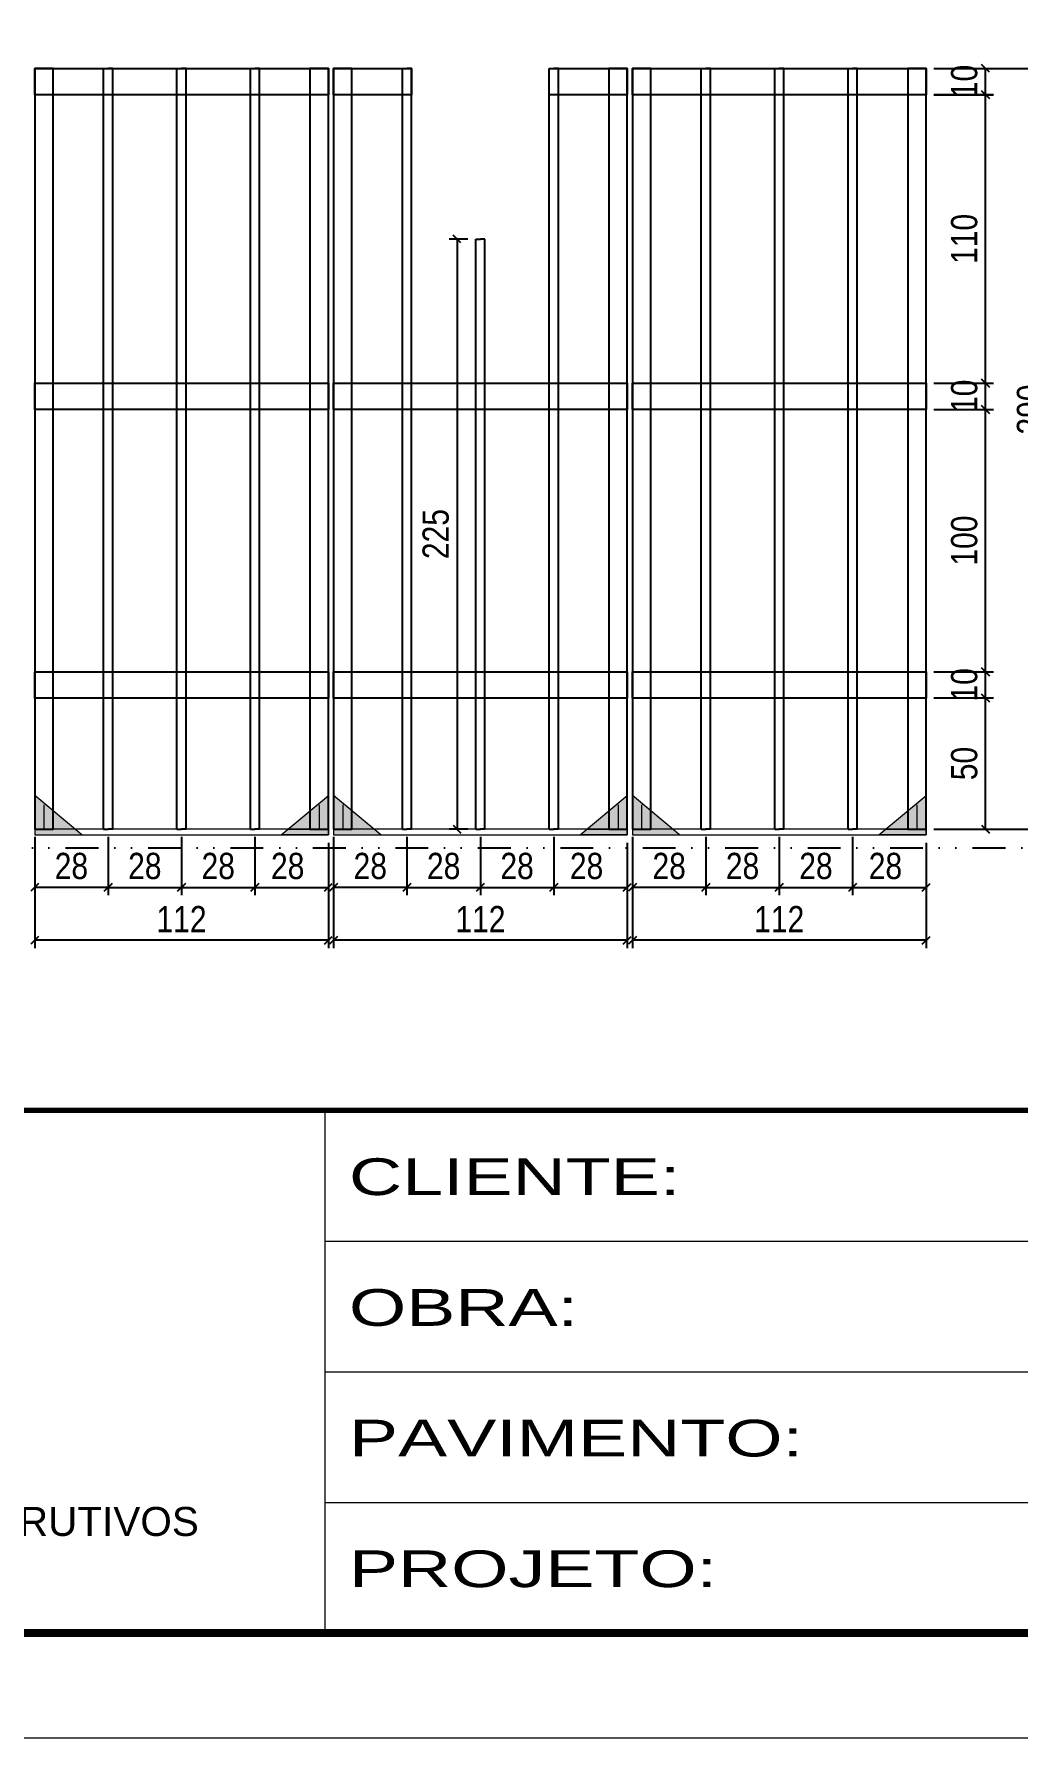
# Model space of a CAD drawing. Extents: x 14400 to 27878, y -21631 to 6985.
# Drawn here: x 17912 to 18287, y 1340 to 1990 of the extents above; entities that cross this region are included whole.
import ezdxf

# ---------------------------------------------------------------- set-up
doc = ezdxf.new("R2010")
doc.units = 0
for name, pattern in [('CONTINUO', [0]), ('DASHED', [0.75, 0.5, -0.25]), ('DIVIDE2', [0.625, 0.25, -0.125, 0, -0.125, 0, -0.125]), ('HIDDEN', [0.375, 0.25, -0.125])]:
    doc.linetypes.add(name, pattern=pattern)
for name, color, linetype in [('COTA', 241, 'Continuous'), ('Nível', 160, 'Continuous'), ('SARR_2.2x10', 60, 'Continuous'), ('SARR_3.5x7', 81, 'Continuous'), ('SARR_7x7', 40, 'Continuous')]:
    doc.layers.add(name, color=color, linetype=linetype)
for name, color, linetype, lineweight in [('Folhas', 255, 'Continuous', 9), ('Madeira', 126, 'Continuous', 18), ('Sarr 2.2x7', 40, 'Continuous', 9), ('SARRAFO DE PRESSAO', 251, 'DASHED', 9)]:
    doc.layers.add(name, color=color, linetype=linetype, lineweight=lineweight)
doc.styles.add('ARIAL', font='arial.ttf')
doc.styles.add('COTA TECNICA', font='techl___.ttf', dxfattribs={"height": 10})
doc.styles.add('Tecnologia', font='')
doc.styles.get('Tecnologia').set_extended_font_data('Forgotten Futurist')
doc.dimstyles.new('PAINEL', dxfattribs={"dimtxt": 10, "dimasz": 3, "dimexe": 3, "dimexo": 3, "dimgap": 3, "dimtad": 1, "dimdec": 1, "dimzin": 12, "dimdsep": 46, "dimtxsty": 'COTA TECNICA', "dimblk1": 'OBLIQUE', "dimblk2": 'OBLIQUE', "dimsah": 1, "dimcen": 0.9, "dimclrd": 4, "dimclre": 4, "dimclrt": 240, "dimadec": 1, "dimazin": 3, "dimtfac": 1, "dimtdec": 1, "dimtmove": 0, "dimatfit": 3, "dimfxl": 1, "dimtolj": 1, "dimtzin": 12, "dimarcsym": 0})

# ---------------------------------------------------------------- blocks, each defined once
blk = doc.blocks.new('9999999999')
at = {"color": 30, "linetype": 'CONTINUO'}
for p, q in [((98564.56, 34230.21), (98564.56, 34429.45)), ((98564.56, 34379.64), (99583.98, 34379.64)), ((98564.56, 34329.83), (99487.98, 34329.83)), ((98564.56, 34280.02), (99487.98, 34280.02))]:
    blk.add_line(p, q, dxfattribs=at)
at = {"color": 30, "linetype": 'CONTINUO', "const_width": 2}
blk.add_lwpolyline([(99583.98, 34230.21), (99583.98, 34414.45, 0.414214), (99568.98, 34429.45), (98228.98, 34429.45, 0.414214), (98213.98, 34414.45), (98213.98, 34245.21, 0.414214), (98228.98, 34230.21), (99583.98, 34230.21)], format="xyb", dxfattribs=at)
at = {"layer": 'Folhas'}
blk.add_lwpolyline([(98138.98, 34190.21), (99623.98, 34190.21), (99623.98, 35240.21), (98138.98, 35240.21)], close=True, dxfattribs=at)
at = {"layer": 'Folhas', "color": 30, "const_width": 3}
blk.add_lwpolyline([(98213.98, 34230.21), (99583.98, 34230.21), (99583.98, 35200.21), (98213.98, 35200.21)], close=True, dxfattribs=at)
at = {"color": 7, "linetype": 'Continuous', "ltscale": 5, "style": 'ARIAL'}
blk.add_text('NOVA SISTEMAS CONSTRUTIVOS', height=11.0592, dxfattribs=at).set_placement((98263.19, 34267.21))
at = {"layer": 'Folhas', "color": 7, "style": 'Tecnologia', "width": 1.5}
for s, p in [('CLIENTE:', (98573.65, 34397.17)), ('OBRA:', (98573.65, 34347.31)), ('PAVIMENTO:', (98573.65, 34297.5)), ('PROJETO:', (98573.65, 34247.69))]:
    blk.add_text(s, height=14, dxfattribs=at).set_placement(p)
blk = doc.blocks.new('_Oblique')
at = {"color": 0, "linetype": 'ByBlock', "lineweight": -2}
blk.add_line((-0.5, -0.5), (0.5, 0.5), dxfattribs=at)
blk = doc.blocks.new('*D6552')
at = {"layer": 'COTA', "color": 4, "lineweight": -2, "transparency": 16777216}
for p, q in [((17911.77, 1668.71), (17911.77, 1641.53)), ((18023.77, 1668.71), (18023.77, 1641.53)), ((18023.77, 1644.53), (17911.77, 1644.53))]:
    blk.add_line(p, q, dxfattribs=at)
at = {"layer": 'Defpoints', "color": 0, "transparency": 16777216}
for p in [(17911.77, 1671.71), (18023.77, 1671.71), (17911.77, 1644.53)]:
    blk.add_point(p, dxfattribs=at)
at = {"layer": 'COTA', "color": 4, "lineweight": -2, "transparency": 16777216, "xscale": 3, "yscale": 3, "zscale": 3, "rotation": 180}
blk.add_blockref('_Oblique', (17911.77, 1644.53), dxfattribs=at)
at = {"layer": 'COTA', "color": 4, "lineweight": -2, "transparency": 16777216, "xscale": 3, "yscale": 3, "zscale": 3}
blk.add_blockref('_Oblique', (18023.77, 1644.53), dxfattribs=at)
at = {"layer": 'COTA', "color": 240, "transparency": 16777216, "insert": (17967.77, 1652.59), "char_height": 10, "attachment_point": 5, "style": 'COTA TECNICA'}
blk.add_mtext('\\A1;112', dxfattribs=at)
blk = doc.blocks.new('*D6553')
at = {"layer": 'COTA', "color": 4, "lineweight": -2, "transparency": 16777216}
for p, q in [((17911.77, 1683.91), (17911.77, 1661.71)), ((17939.77, 1683.91), (17939.77, 1661.71)), ((17939.77, 1664.71), (17911.77, 1664.71))]:
    blk.add_line(p, q, dxfattribs=at)
at = {"layer": 'Defpoints', "color": 0, "transparency": 16777216}
for p in [(17911.77, 1686.91), (17939.77, 1686.91), (17911.77, 1664.71)]:
    blk.add_point(p, dxfattribs=at)
at = {"layer": 'COTA', "color": 4, "lineweight": -2, "transparency": 16777216, "xscale": 3, "yscale": 3, "zscale": 3, "rotation": 180}
blk.add_blockref('_Oblique', (17911.77, 1664.71), dxfattribs=at)
at = {"layer": 'COTA', "color": 4, "lineweight": -2, "transparency": 16777216, "xscale": 3, "yscale": 3, "zscale": 3}
blk.add_blockref('_Oblique', (17939.77, 1664.71), dxfattribs=at)
at = {"layer": 'COTA', "color": 240, "transparency": 16777216, "insert": (17925.77, 1672.8), "char_height": 10, "attachment_point": 5, "style": 'COTA TECNICA'}
blk.add_mtext('\\A1;28', dxfattribs=at)
blk = doc.blocks.new('*D6554')
at = {"layer": 'COTA', "color": 4, "lineweight": -2, "transparency": 16777216}
for p, q in [((17995.77, 1683.91), (17995.77, 1661.71)), ((18023.77, 1681.71), (18023.77, 1661.71)), ((17995.77, 1664.71), (18023.77, 1664.71))]:
    blk.add_line(p, q, dxfattribs=at)
at = {"layer": 'Defpoints', "color": 0, "transparency": 16777216}
for p in [(17995.77, 1686.91), (18023.77, 1684.71), (18023.77, 1664.71)]:
    blk.add_point(p, dxfattribs=at)
at = {"layer": 'COTA', "color": 4, "lineweight": -2, "transparency": 16777216, "xscale": 3, "yscale": 3, "zscale": 3, "rotation": 180}
blk.add_blockref('_Oblique', (17995.77, 1664.71), dxfattribs=at)
at = {"layer": 'COTA', "color": 4, "lineweight": -2, "transparency": 16777216, "xscale": 3, "yscale": 3, "zscale": 3}
blk.add_blockref('_Oblique', (18023.77, 1664.71), dxfattribs=at)
at = {"layer": 'COTA', "color": 240, "transparency": 16777216, "insert": (18008.27, 1672.8), "char_height": 10, "attachment_point": 5, "style": 'COTA TECNICA'}
blk.add_mtext('\\A1;28', dxfattribs=at)
blk = doc.blocks.new('*D6555')
at = {"layer": 'COTA', "color": 4, "lineweight": -2, "transparency": 16777216}
for p, q in [((17939.77, 1683.91), (17939.77, 1661.71)), ((17967.77, 1683.91), (17967.77, 1661.71)), ((17939.77, 1664.71), (17967.77, 1664.71))]:
    blk.add_line(p, q, dxfattribs=at)
at = {"layer": 'Defpoints', "color": 0, "transparency": 16777216}
for p in [(17939.77, 1686.91), (17967.77, 1686.91), (17967.77, 1664.71)]:
    blk.add_point(p, dxfattribs=at)
at = {"layer": 'COTA', "color": 4, "lineweight": -2, "transparency": 16777216, "xscale": 3, "yscale": 3, "zscale": 3, "rotation": 180}
blk.add_blockref('_Oblique', (17939.77, 1664.71), dxfattribs=at)
at = {"layer": 'COTA', "color": 4, "lineweight": -2, "transparency": 16777216, "xscale": 3, "yscale": 3, "zscale": 3}
blk.add_blockref('_Oblique', (17967.77, 1664.71), dxfattribs=at)
at = {"layer": 'COTA', "color": 240, "transparency": 16777216, "insert": (17953.77, 1672.8), "char_height": 10, "attachment_point": 5, "style": 'COTA TECNICA'}
blk.add_mtext('\\A1;28', dxfattribs=at)
blk = doc.blocks.new('*D6556')
at = {"layer": 'COTA', "color": 4, "lineweight": -2, "transparency": 16777216}
for p, q in [((17967.77, 1683.91), (17967.77, 1661.71)), ((17995.77, 1683.91), (17995.77, 1661.71)), ((17967.77, 1664.71), (17995.77, 1664.71))]:
    blk.add_line(p, q, dxfattribs=at)
at = {"layer": 'Defpoints', "color": 0, "transparency": 16777216}
for p in [(17967.77, 1686.91), (17995.77, 1686.91), (17995.77, 1664.71)]:
    blk.add_point(p, dxfattribs=at)
at = {"layer": 'COTA', "color": 4, "lineweight": -2, "transparency": 16777216, "xscale": 3, "yscale": 3, "zscale": 3, "rotation": 180}
blk.add_blockref('_Oblique', (17967.77, 1664.71), dxfattribs=at)
at = {"layer": 'COTA', "color": 4, "lineweight": -2, "transparency": 16777216, "xscale": 3, "yscale": 3, "zscale": 3}
blk.add_blockref('_Oblique', (17995.77, 1664.71), dxfattribs=at)
at = {"layer": 'COTA', "color": 240, "transparency": 16777216, "insert": (17981.77, 1672.8), "char_height": 10, "attachment_point": 5, "style": 'COTA TECNICA'}
blk.add_mtext('\\A1;28', dxfattribs=at)
blk = doc.blocks.new('*D6563')
at = {"layer": 'COTA', "color": 4, "lineweight": -2, "transparency": 16777216}
for p, q in [((18025.77, 1668.71), (18025.77, 1641.53)), ((18137.77, 1668.71), (18137.77, 1641.53)), ((18137.77, 1644.53), (18025.77, 1644.53))]:
    blk.add_line(p, q, dxfattribs=at)
at = {"layer": 'Defpoints', "color": 0, "transparency": 16777216}
for p in [(18025.77, 1671.71), (18137.77, 1671.71), (18025.77, 1644.53)]:
    blk.add_point(p, dxfattribs=at)
at = {"layer": 'COTA', "color": 4, "lineweight": -2, "transparency": 16777216, "xscale": 3, "yscale": 3, "zscale": 3, "rotation": 180}
blk.add_blockref('_Oblique', (18025.77, 1644.53), dxfattribs=at)
at = {"layer": 'COTA', "color": 4, "lineweight": -2, "transparency": 16777216, "xscale": 3, "yscale": 3, "zscale": 3}
blk.add_blockref('_Oblique', (18137.77, 1644.53), dxfattribs=at)
at = {"layer": 'COTA', "color": 240, "transparency": 16777216, "insert": (18081.77, 1652.59), "char_height": 10, "attachment_point": 5, "style": 'COTA TECNICA'}
blk.add_mtext('\\A1;112', dxfattribs=at)
blk = doc.blocks.new('*D6564')
at = {"layer": 'COTA', "color": 4, "lineweight": -2, "transparency": 16777216}
for p, q in [((18025.77, 1683.91), (18025.77, 1661.71)), ((18053.77, 1683.91), (18053.77, 1661.71)), ((18053.77, 1664.71), (18025.77, 1664.71))]:
    blk.add_line(p, q, dxfattribs=at)
at = {"layer": 'Defpoints', "color": 0, "transparency": 16777216}
for p in [(18025.77, 1686.91), (18053.77, 1686.91), (18025.77, 1664.71)]:
    blk.add_point(p, dxfattribs=at)
at = {"layer": 'COTA', "color": 4, "lineweight": -2, "transparency": 16777216, "xscale": 3, "yscale": 3, "zscale": 3, "rotation": 180}
blk.add_blockref('_Oblique', (18025.77, 1664.71), dxfattribs=at)
at = {"layer": 'COTA', "color": 4, "lineweight": -2, "transparency": 16777216, "xscale": 3, "yscale": 3, "zscale": 3}
blk.add_blockref('_Oblique', (18053.77, 1664.71), dxfattribs=at)
at = {"layer": 'COTA', "color": 240, "transparency": 16777216, "insert": (18039.77, 1672.8), "char_height": 10, "attachment_point": 5, "style": 'COTA TECNICA'}
blk.add_mtext('\\A1;28', dxfattribs=at)
blk = doc.blocks.new('*D6565')
at = {"layer": 'COTA', "color": 4, "lineweight": -2, "transparency": 16777216}
for p, q in [((18109.77, 1683.91), (18109.77, 1661.71)), ((18137.77, 1681.71), (18137.77, 1661.71)), ((18109.77, 1664.71), (18137.77, 1664.71))]:
    blk.add_line(p, q, dxfattribs=at)
at = {"layer": 'Defpoints', "color": 0, "transparency": 16777216}
for p in [(18109.77, 1686.91), (18137.77, 1684.71), (18137.77, 1664.71)]:
    blk.add_point(p, dxfattribs=at)
at = {"layer": 'COTA', "color": 4, "lineweight": -2, "transparency": 16777216, "xscale": 3, "yscale": 3, "zscale": 3, "rotation": 180}
blk.add_blockref('_Oblique', (18109.77, 1664.71), dxfattribs=at)
at = {"layer": 'COTA', "color": 4, "lineweight": -2, "transparency": 16777216, "xscale": 3, "yscale": 3, "zscale": 3}
blk.add_blockref('_Oblique', (18137.77, 1664.71), dxfattribs=at)
at = {"layer": 'COTA', "color": 240, "transparency": 16777216, "insert": (18122.27, 1672.8), "char_height": 10, "attachment_point": 5, "style": 'COTA TECNICA'}
blk.add_mtext('\\A1;28', dxfattribs=at)
blk = doc.blocks.new('*D6566')
at = {"layer": 'COTA', "color": 4, "lineweight": -2, "transparency": 16777216}
for p, q in [((18053.77, 1683.91), (18053.77, 1661.71)), ((18081.77, 1683.91), (18081.77, 1661.71)), ((18053.77, 1664.71), (18081.77, 1664.71))]:
    blk.add_line(p, q, dxfattribs=at)
at = {"layer": 'Defpoints', "color": 0, "transparency": 16777216}
for p in [(18053.77, 1686.91), (18081.77, 1686.91), (18081.77, 1664.71)]:
    blk.add_point(p, dxfattribs=at)
at = {"layer": 'COTA', "color": 4, "lineweight": -2, "transparency": 16777216, "xscale": 3, "yscale": 3, "zscale": 3, "rotation": 180}
blk.add_blockref('_Oblique', (18053.77, 1664.71), dxfattribs=at)
at = {"layer": 'COTA', "color": 4, "lineweight": -2, "transparency": 16777216, "xscale": 3, "yscale": 3, "zscale": 3}
blk.add_blockref('_Oblique', (18081.77, 1664.71), dxfattribs=at)
at = {"layer": 'COTA', "color": 240, "transparency": 16777216, "insert": (18067.77, 1672.8), "char_height": 10, "attachment_point": 5, "style": 'COTA TECNICA'}
blk.add_mtext('\\A1;28', dxfattribs=at)
blk = doc.blocks.new('*D6567')
at = {"layer": 'COTA', "color": 4, "lineweight": -2, "transparency": 16777216}
for p, q in [((18081.77, 1683.91), (18081.77, 1661.71)), ((18109.77, 1683.91), (18109.77, 1661.71)), ((18081.77, 1664.71), (18109.77, 1664.71))]:
    blk.add_line(p, q, dxfattribs=at)
at = {"layer": 'Defpoints', "color": 0, "transparency": 16777216}
for p in [(18081.77, 1686.91), (18109.77, 1686.91), (18109.77, 1664.71)]:
    blk.add_point(p, dxfattribs=at)
at = {"layer": 'COTA', "color": 4, "lineweight": -2, "transparency": 16777216, "xscale": 3, "yscale": 3, "zscale": 3, "rotation": 180}
blk.add_blockref('_Oblique', (18081.77, 1664.71), dxfattribs=at)
at = {"layer": 'COTA', "color": 4, "lineweight": -2, "transparency": 16777216, "xscale": 3, "yscale": 3, "zscale": 3}
blk.add_blockref('_Oblique', (18109.77, 1664.71), dxfattribs=at)
at = {"layer": 'COTA', "color": 240, "transparency": 16777216, "insert": (18095.77, 1672.8), "char_height": 10, "attachment_point": 5, "style": 'COTA TECNICA'}
blk.add_mtext('\\A1;28', dxfattribs=at)
blk = doc.blocks.new('*D6568')
at = {"layer": 'COTA', "color": 4, "lineweight": -2, "transparency": 16777216}
for p, q in [((18139.77, 1668.71), (18139.77, 1641.53)), ((18251.77, 1668.71), (18251.77, 1641.53)), ((18251.77, 1644.53), (18139.77, 1644.53))]:
    blk.add_line(p, q, dxfattribs=at)
at = {"layer": 'Defpoints', "color": 0, "transparency": 16777216}
for p in [(18139.77, 1671.71), (18251.77, 1671.71), (18139.77, 1644.53)]:
    blk.add_point(p, dxfattribs=at)
at = {"layer": 'COTA', "color": 4, "lineweight": -2, "transparency": 16777216, "xscale": 3, "yscale": 3, "zscale": 3, "rotation": 180}
blk.add_blockref('_Oblique', (18139.77, 1644.53), dxfattribs=at)
at = {"layer": 'COTA', "color": 4, "lineweight": -2, "transparency": 16777216, "xscale": 3, "yscale": 3, "zscale": 3}
blk.add_blockref('_Oblique', (18251.77, 1644.53), dxfattribs=at)
at = {"layer": 'COTA', "color": 240, "transparency": 16777216, "insert": (18195.77, 1652.59), "char_height": 10, "attachment_point": 5, "style": 'COTA TECNICA'}
blk.add_mtext('\\A1;112', dxfattribs=at)
blk = doc.blocks.new('*D6569')
at = {"layer": 'COTA', "color": 4, "lineweight": -2, "transparency": 16777216}
for p, q in [((18139.77, 1683.91), (18139.77, 1661.71)), ((18167.77, 1683.91), (18167.77, 1661.71)), ((18167.77, 1664.71), (18139.77, 1664.71))]:
    blk.add_line(p, q, dxfattribs=at)
at = {"layer": 'Defpoints', "color": 0, "transparency": 16777216}
for p in [(18139.77, 1686.91), (18167.77, 1686.91), (18139.77, 1664.71)]:
    blk.add_point(p, dxfattribs=at)
at = {"layer": 'COTA', "color": 4, "lineweight": -2, "transparency": 16777216, "xscale": 3, "yscale": 3, "zscale": 3, "rotation": 180}
blk.add_blockref('_Oblique', (18139.77, 1664.71), dxfattribs=at)
at = {"layer": 'COTA', "color": 4, "lineweight": -2, "transparency": 16777216, "xscale": 3, "yscale": 3, "zscale": 3}
blk.add_blockref('_Oblique', (18167.77, 1664.71), dxfattribs=at)
at = {"layer": 'COTA', "color": 240, "transparency": 16777216, "insert": (18153.77, 1672.8), "char_height": 10, "attachment_point": 5, "style": 'COTA TECNICA'}
blk.add_mtext('\\A1;28', dxfattribs=at)
blk = doc.blocks.new('*D6570')
at = {"layer": 'COTA', "color": 4, "lineweight": -2, "transparency": 16777216}
for p, q in [((18223.77, 1683.91), (18223.77, 1661.71)), ((18251.77, 1681.71), (18251.77, 1661.71)), ((18223.77, 1664.71), (18251.77, 1664.71))]:
    blk.add_line(p, q, dxfattribs=at)
at = {"layer": 'Defpoints', "color": 0, "transparency": 16777216}
for p in [(18223.77, 1686.91), (18251.77, 1684.71), (18251.77, 1664.71)]:
    blk.add_point(p, dxfattribs=at)
at = {"layer": 'COTA', "color": 4, "lineweight": -2, "transparency": 16777216, "xscale": 3, "yscale": 3, "zscale": 3, "rotation": 180}
blk.add_blockref('_Oblique', (18223.77, 1664.71), dxfattribs=at)
at = {"layer": 'COTA', "color": 4, "lineweight": -2, "transparency": 16777216, "xscale": 3, "yscale": 3, "zscale": 3}
blk.add_blockref('_Oblique', (18251.77, 1664.71), dxfattribs=at)
at = {"layer": 'COTA', "color": 240, "transparency": 16777216, "insert": (18236.27, 1672.8), "char_height": 10, "attachment_point": 5, "style": 'COTA TECNICA'}
blk.add_mtext('\\A1;28', dxfattribs=at)
blk = doc.blocks.new('*D6571')
at = {"layer": 'COTA', "color": 4, "lineweight": -2, "transparency": 16777216}
for p, q in [((18167.77, 1683.91), (18167.77, 1661.71)), ((18195.77, 1683.91), (18195.77, 1661.71)), ((18167.77, 1664.71), (18195.77, 1664.71))]:
    blk.add_line(p, q, dxfattribs=at)
at = {"layer": 'Defpoints', "color": 0, "transparency": 16777216}
for p in [(18167.77, 1686.91), (18195.77, 1686.91), (18195.77, 1664.71)]:
    blk.add_point(p, dxfattribs=at)
at = {"layer": 'COTA', "color": 4, "lineweight": -2, "transparency": 16777216, "xscale": 3, "yscale": 3, "zscale": 3, "rotation": 180}
blk.add_blockref('_Oblique', (18167.77, 1664.71), dxfattribs=at)
at = {"layer": 'COTA', "color": 4, "lineweight": -2, "transparency": 16777216, "xscale": 3, "yscale": 3, "zscale": 3}
blk.add_blockref('_Oblique', (18195.77, 1664.71), dxfattribs=at)
at = {"layer": 'COTA', "color": 240, "transparency": 16777216, "insert": (18181.77, 1672.8), "char_height": 10, "attachment_point": 5, "style": 'COTA TECNICA'}
blk.add_mtext('\\A1;28', dxfattribs=at)
blk = doc.blocks.new('*D6572')
at = {"layer": 'COTA', "color": 4, "lineweight": -2, "transparency": 16777216}
for p, q in [((18254.77, 1736.91), (18277.47, 1736.91)), ((18274.47, 1686.91), (18274.47, 1736.91)), ((18254.77, 1686.91), (18277.47, 1686.91))]:
    blk.add_line(p, q, dxfattribs=at)
at = {"layer": 'Defpoints', "color": 0, "transparency": 16777216}
for p in [(18251.77, 1736.91), (18274.47, 1736.91), (18251.77, 1686.91)]:
    blk.add_point(p, dxfattribs=at)
at = {"layer": 'COTA', "color": 4, "lineweight": -2, "transparency": 16777216, "xscale": 3, "yscale": 3, "zscale": 3}
for p, rotation in [((18274.47, 1736.91), 90), ((18274.47, 1686.91), 270)]:
    blk.add_blockref('_Oblique', p, dxfattribs=dict(at, rotation=rotation))
at = {"layer": 'COTA', "color": 240, "transparency": 16777216, "insert": (18266.36, 1711.91), "char_height": 10, "attachment_point": 5, "rotation": 90, "style": 'COTA TECNICA'}
blk.add_mtext('\\A1;50', dxfattribs=at)
blk = doc.blocks.new('*D6573')
at = {"layer": 'COTA', "color": 4, "lineweight": -2, "transparency": 16777216}
for p, q in [((18195.77, 1683.91), (18195.77, 1661.71)), ((18223.77, 1683.91), (18223.77, 1661.71)), ((18195.77, 1664.71), (18223.77, 1664.71))]:
    blk.add_line(p, q, dxfattribs=at)
at = {"layer": 'Defpoints', "color": 0, "transparency": 16777216}
for p in [(18195.77, 1686.91), (18223.77, 1686.91), (18223.77, 1664.71)]:
    blk.add_point(p, dxfattribs=at)
at = {"layer": 'COTA', "color": 4, "lineweight": -2, "transparency": 16777216, "xscale": 3, "yscale": 3, "zscale": 3, "rotation": 180}
blk.add_blockref('_Oblique', (18195.77, 1664.71), dxfattribs=at)
at = {"layer": 'COTA', "color": 4, "lineweight": -2, "transparency": 16777216, "xscale": 3, "yscale": 3, "zscale": 3}
blk.add_blockref('_Oblique', (18223.77, 1664.71), dxfattribs=at)
at = {"layer": 'COTA', "color": 240, "transparency": 16777216, "insert": (18209.77, 1672.8), "char_height": 10, "attachment_point": 5, "style": 'COTA TECNICA'}
blk.add_mtext('\\A1;28', dxfattribs=at)
blk = doc.blocks.new('*D6574')
at = {"layer": 'COTA', "color": 4, "lineweight": -2, "transparency": 16777216}
for p, q in [((18254.77, 1746.91), (18277.47, 1746.91)), ((18274.47, 1736.91), (18274.47, 1746.91)), ((18254.77, 1736.91), (18277.47, 1736.91))]:
    blk.add_line(p, q, dxfattribs=at)
at = {"layer": 'Defpoints', "color": 0, "transparency": 16777216}
for p in [(18251.77, 1746.91), (18274.47, 1746.91), (18251.77, 1736.91)]:
    blk.add_point(p, dxfattribs=at)
at = {"layer": 'COTA', "color": 4, "lineweight": -2, "transparency": 16777216, "xscale": 3, "yscale": 3, "zscale": 3}
for p, rotation in [((18274.47, 1746.91), 90), ((18274.47, 1736.91), 270)]:
    blk.add_blockref('_Oblique', p, dxfattribs=dict(at, rotation=rotation))
at = {"layer": 'COTA', "color": 240, "transparency": 16777216, "insert": (18266.37, 1741.91), "char_height": 10, "attachment_point": 5, "rotation": 90, "style": 'COTA TECNICA'}
blk.add_mtext('\\A1;10', dxfattribs=at)
blk = doc.blocks.new('*D6575')
at = {"layer": 'COTA', "color": 4, "lineweight": -2, "transparency": 16777216}
for p, q in [((18254.77, 1846.91), (18277.47, 1846.91)), ((18274.47, 1746.91), (18274.47, 1846.91)), ((18254.77, 1746.91), (18277.47, 1746.91))]:
    blk.add_line(p, q, dxfattribs=at)
at = {"layer": 'Defpoints', "color": 0, "transparency": 16777216}
for p in [(18251.77, 1846.91), (18274.47, 1846.91), (18251.77, 1746.91)]:
    blk.add_point(p, dxfattribs=at)
at = {"layer": 'COTA', "color": 4, "lineweight": -2, "transparency": 16777216, "xscale": 3, "yscale": 3, "zscale": 3}
for p, rotation in [((18274.47, 1846.91), 90), ((18274.47, 1746.91), 270)]:
    blk.add_blockref('_Oblique', p, dxfattribs=dict(at, rotation=rotation))
at = {"layer": 'COTA', "color": 240, "transparency": 16777216, "insert": (18266.37, 1796.91), "char_height": 10, "attachment_point": 5, "rotation": 90, "style": 'COTA TECNICA'}
blk.add_mtext('\\A1;100', dxfattribs=at)
blk = doc.blocks.new('*D6576')
at = {"layer": 'COTA', "color": 4, "lineweight": -2, "transparency": 16777216}
for p, q in [((18254.77, 1856.91), (18277.47, 1856.91)), ((18274.47, 1846.91), (18274.47, 1856.91)), ((18254.77, 1846.91), (18277.47, 1846.91))]:
    blk.add_line(p, q, dxfattribs=at)
at = {"layer": 'Defpoints', "color": 0, "transparency": 16777216}
for p in [(18251.77, 1856.91), (18274.47, 1856.91), (18251.77, 1846.91)]:
    blk.add_point(p, dxfattribs=at)
at = {"layer": 'COTA', "color": 4, "lineweight": -2, "transparency": 16777216, "xscale": 3, "yscale": 3, "zscale": 3}
for p, rotation in [((18274.47, 1856.91), 90), ((18274.47, 1846.91), 270)]:
    blk.add_blockref('_Oblique', p, dxfattribs=dict(at, rotation=rotation))
at = {"layer": 'COTA', "color": 240, "transparency": 16777216, "insert": (18266.37, 1851.91), "char_height": 10, "attachment_point": 5, "rotation": 90, "style": 'COTA TECNICA'}
blk.add_mtext('\\A1;10', dxfattribs=at)
blk = doc.blocks.new('*D6577')
at = {"layer": 'COTA', "color": 4, "lineweight": -2, "transparency": 16777216}
for p, q in [((18254.77, 1966.91), (18277.47, 1966.91)), ((18274.47, 1856.91), (18274.47, 1966.91)), ((18254.77, 1856.91), (18277.47, 1856.91))]:
    blk.add_line(p, q, dxfattribs=at)
at = {"layer": 'Defpoints', "color": 0, "transparency": 16777216}
for p in [(18251.77, 1966.91), (18274.47, 1966.91), (18251.77, 1856.91)]:
    blk.add_point(p, dxfattribs=at)
at = {"layer": 'COTA', "color": 4, "lineweight": -2, "transparency": 16777216, "xscale": 3, "yscale": 3, "zscale": 3}
for p, rotation in [((18274.47, 1966.91), 90), ((18274.47, 1856.91), 270)]:
    blk.add_blockref('_Oblique', p, dxfattribs=dict(at, rotation=rotation))
at = {"layer": 'COTA', "color": 240, "transparency": 16777216, "insert": (18266.37, 1911.91), "char_height": 10, "attachment_point": 5, "rotation": 90, "style": 'COTA TECNICA'}
blk.add_mtext('\\A1;110', dxfattribs=at)
blk = doc.blocks.new('*D6578')
at = {"layer": 'COTA', "color": 4, "lineweight": -2, "transparency": 16777216}
for p, q in [((18254.77, 1976.94), (18277.47, 1976.94)), ((18274.47, 1966.94), (18274.47, 1976.94)), ((18254.77, 1966.94), (18277.47, 1966.94))]:
    blk.add_line(p, q, dxfattribs=at)
at = {"layer": 'Defpoints', "color": 0, "transparency": 16777216}
for p in [(18251.77, 1976.94), (18274.47, 1976.94), (18251.77, 1966.94)]:
    blk.add_point(p, dxfattribs=at)
at = {"layer": 'COTA', "color": 4, "lineweight": -2, "transparency": 16777216, "xscale": 3, "yscale": 3, "zscale": 3}
for p, rotation in [((18274.47, 1976.94), 90), ((18274.47, 1966.94), 270)]:
    blk.add_blockref('_Oblique', p, dxfattribs=dict(at, rotation=rotation))
at = {"layer": 'COTA', "color": 240, "transparency": 16777216, "insert": (18266.37, 1971.94), "char_height": 10, "attachment_point": 5, "rotation": 90, "style": 'COTA TECNICA'}
blk.add_mtext('\\A1;10', dxfattribs=at)
blk = doc.blocks.new('*D6579')
at = {"layer": 'COTA', "color": 4, "lineweight": -2, "transparency": 16777216}
for p, q in [((18254.77, 1976.87), (18302.6, 1976.87)), ((18299.6, 1976.87), (18299.6, 1686.91)), ((18254.77, 1686.91), (18302.6, 1686.91))]:
    blk.add_line(p, q, dxfattribs=at)
at = {"layer": 'Defpoints', "color": 0, "transparency": 16777216}
for p in [(18251.77, 1976.87), (18251.77, 1686.91), (18299.6, 1686.91)]:
    blk.add_point(p, dxfattribs=at)
at = {"layer": 'COTA', "color": 4, "lineweight": -2, "transparency": 16777216, "xscale": 3, "yscale": 3, "zscale": 3}
for p, rotation in [((18299.6, 1976.87), 90), ((18299.6, 1686.91), 270)]:
    blk.add_blockref('_Oblique', p, dxfattribs=dict(at, rotation=rotation))
at = {"layer": 'COTA', "color": 240, "transparency": 16777216, "insert": (18291.47, 1846.87), "char_height": 10, "attachment_point": 5, "rotation": 90, "style": 'COTA TECNICA'}
blk.add_mtext('\\A1;290', dxfattribs=at)
blk = doc.blocks.new('*D6726')
at = {"layer": 'COTA', "color": 4, "lineweight": -2, "transparency": 16777216}
for p, q in [((18077.02, 1911.87), (18069.87, 1911.87)), ((18072.87, 1911.87), (18072.87, 1686.91)), ((18077.02, 1686.91), (18069.87, 1686.91))]:
    blk.add_line(p, q, dxfattribs=at)
at = {"layer": 'Defpoints', "color": 0, "transparency": 16777216}
for p in [(18080.02, 1911.87), (18072.87, 1686.91), (18080.02, 1686.91)]:
    blk.add_point(p, dxfattribs=at)
at = {"layer": 'COTA', "color": 4, "lineweight": -2, "transparency": 16777216, "xscale": 3, "yscale": 3, "zscale": 3}
for p, rotation in [((18072.87, 1911.87), 90), ((18072.87, 1686.91), 270)]:
    blk.add_blockref('_Oblique', p, dxfattribs=dict(at, rotation=rotation))
at = {"layer": 'COTA', "color": 240, "transparency": 16777216, "insert": (18064.76, 1799.39), "char_height": 10, "attachment_point": 5, "rotation": 90, "style": 'COTA TECNICA'}
blk.add_mtext('\\A1;225', dxfattribs=at)

msp = doc.modelspace()

# ---------------------------------------------------------------- hatches: boundary and pattern name
at = {"layer": 'Madeira'}
h = msp.add_hatch(color=252, dxfattribs=at)
h.dxf.hatch_style = 2
h.paths.add_polyline_path([(17911.77, 1699.71), (17911.77, 1684.71), (17929.77, 1684.71)])
h = msp.add_hatch(color=252, dxfattribs=at)
h.dxf.hatch_style = 2
h.paths.add_polyline_path([(18023.77, 1699.71), (18023.77, 1684.71), (18005.77, 1684.71)])
h = msp.add_hatch(color=252, dxfattribs=at)
h.dxf.hatch_style = 2
h.paths.add_polyline_path([(18025.77, 1699.71), (18025.77, 1684.71), (18043.77, 1684.71)])
h = msp.add_hatch(color=252, dxfattribs=at)
h.dxf.hatch_style = 2
h.paths.add_polyline_path([(18137.77, 1699.71), (18137.77, 1684.71), (18119.77, 1684.71)])
h = msp.add_hatch(color=252, dxfattribs=at)
h.dxf.hatch_style = 2
h.paths.add_polyline_path([(18139.77, 1699.71), (18139.77, 1684.71), (18157.77, 1684.71)])
h = msp.add_hatch(color=252, dxfattribs=at)
h.dxf.hatch_style = 2
h.paths.add_polyline_path([(18251.77, 1699.71), (18251.77, 1684.71), (18233.77, 1684.71)])

# ---------------------------------------------------------------- linework, layer by layer
at = {"layer": 'Madeira', "color": 1, "linetype": 'HIDDEN'}
for p, q in [((17915.27, 1696.21), (17915.27, 1686.91)), ((17915.27, 1696.21), (17915.27, 1686.91)), ((18020.27, 1696.21), (18020.27, 1686.91)), ((18020.27, 1696.21), (18020.27, 1686.91)), ((18029.27, 1696.21), (18029.27, 1686.91)), ((18029.27, 1696.21), (18029.27, 1686.91)), ((18134.27, 1696.21), (18134.27, 1686.91)), ((18134.27, 1696.21), (18134.27, 1686.91)), ((18143.27, 1696.21), (18143.27, 1686.91)), ((18143.27, 1696.21), (18143.27, 1686.91)), ((18248.27, 1696.21), (18248.27, 1686.91)), ((18248.27, 1696.21), (18248.27, 1686.91)), ((17918.77, 1692.71), (17918.77, 1686.91)), ((18032.77, 1692.71), (18032.77, 1686.91)), ((18146.77, 1692.71), (18146.77, 1686.91)), ((17921.61, 1686.91), (17911.77, 1686.91)), ((17921.61, 1686.91), (17911.77, 1686.91)), ((17927.57, 1686.91), (17911.77, 1686.91)), ((18007.97, 1686.91), (18023.77, 1686.91)), ((18013.94, 1686.91), (18023.77, 1686.91)), ((18013.94, 1686.91), (18023.77, 1686.91)), ((18035.61, 1686.91), (18025.77, 1686.91)), ((18035.61, 1686.91), (18025.77, 1686.91)), ((18041.57, 1686.91), (18025.77, 1686.91)), ((18121.97, 1686.91), (18137.77, 1686.91)), ((18127.94, 1686.91), (18137.77, 1686.91)), ((18127.94, 1686.91), (18137.77, 1686.91)), ((18149.61, 1686.91), (18139.77, 1686.91)), ((18149.61, 1686.91), (18139.77, 1686.91)), ((18155.57, 1686.91), (18139.77, 1686.91)), ((18235.97, 1686.91), (18251.77, 1686.91)), ((18241.94, 1686.91), (18251.77, 1686.91)), ((18241.94, 1686.91), (18251.77, 1686.91))]:
    msp.add_line(p, q, dxfattribs=at)
at = {"layer": 'Madeira'}
for p, q in [((17911.77, 1686.91), (17911.77, 1684.71)), ((17911.77, 1686.91), (17911.77, 1684.71)), ((17911.77, 1686.91), (17911.77, 1684.71)), ((18025.77, 1686.91), (18025.77, 1684.71)), ((18025.77, 1686.91), (18025.77, 1684.71)), ((18025.77, 1686.91), (18025.77, 1684.71)), ((18139.77, 1686.91), (18139.77, 1684.71)), ((18139.77, 1686.91), (18139.77, 1684.71)), ((18139.77, 1686.91), (18139.77, 1684.71))]:
    msp.add_line(p, q, dxfattribs=at)
at = {"layer": 'Madeira', "color": 0}
for points in [[(17911.77, 1699.71), (17911.77, 1684.71), (17929.77, 1684.71), (17911.77, 1699.71)], [(18023.77, 1699.71), (18023.77, 1684.71), (18005.77, 1684.71), (18023.77, 1699.71)], [(18025.77, 1699.71), (18025.77, 1684.71), (18043.77, 1684.71), (18025.77, 1699.71)], [(18137.77, 1699.71), (18137.77, 1684.71), (18119.77, 1684.71), (18137.77, 1699.71)], [(18139.77, 1699.71), (18139.77, 1684.71), (18157.77, 1684.71), (18139.77, 1699.71)], [(18251.77, 1699.71), (18251.77, 1684.71), (18233.77, 1684.71), (18251.77, 1699.71)]]:
    msp.add_lwpolyline(points, dxfattribs=at)
at = {"layer": 'Nível', "color": 4, "linetype": 'DIVIDE2', "ltscale": 50}
msp.add_line((17671.97, 1679.71), (19041.97, 1679.71), dxfattribs=at)
at = {"layer": 'Sarr 2.2x7'}
for points in [[(18023.77, 1686.91), (17911.77, 1686.91), (17911.77, 1684.71), (18023.77, 1684.71)], [(18137.77, 1686.91), (18025.77, 1686.91), (18025.77, 1684.71), (18137.77, 1684.71)], [(18251.77, 1686.91), (18139.77, 1686.91), (18139.77, 1684.71), (18251.77, 1684.71)]]:
    msp.add_lwpolyline(points, close=True, dxfattribs=at)
at = {"layer": 'SARR_2.2x10'}
for points in [[(17911.77, 1976.91), (18023.77, 1976.91), (18023.77, 1966.91), (17911.77, 1966.91)], [(18025.77, 1976.87), (18055.52, 1976.87), (18055.52, 1966.87), (18025.77, 1966.87)], [(18108.02, 1976.87), (18137.77, 1976.87), (18137.77, 1966.87), (18108.02, 1966.87)], [(18139.77, 1976.91), (18251.77, 1976.91), (18251.77, 1966.91), (18139.77, 1966.91)], [(17911.77, 1856.87), (18023.77, 1856.87), (18023.77, 1846.87), (17911.77, 1846.87)], [(18025.77, 1856.87), (18137.77, 1856.87), (18137.77, 1846.87), (18025.77, 1846.87)], [(18139.77, 1856.87), (18251.77, 1856.87), (18251.77, 1846.87), (18139.77, 1846.87)], [(17911.77, 1746.87), (18023.77, 1746.87), (18023.77, 1736.87), (17911.77, 1736.87)], [(18025.77, 1746.87), (18137.77, 1746.87), (18137.77, 1736.87), (18025.77, 1736.87)], [(18139.77, 1746.87), (18251.77, 1746.87), (18251.77, 1736.87), (18139.77, 1736.87)]]:
    msp.add_lwpolyline(points, close=True, dxfattribs=at)
at = {"layer": 'SARR_3.5x7'}
for p, q in [((17938.02, 1686.91), (17938.02, 1976.87)), ((17938.02, 1976.87), (17939.77, 1976.87)), ((17941.52, 1976.87), (17939.77, 1976.87)), ((17941.52, 1686.91), (17941.52, 1976.87)), ((17966.02, 1686.91), (17966.02, 1976.87)), ((17966.02, 1976.87), (17967.77, 1976.87)), ((17969.52, 1976.87), (17967.77, 1976.87)), ((17969.52, 1686.91), (17969.52, 1976.87)), ((17994.02, 1686.91), (17994.02, 1976.87)), ((17994.02, 1976.87), (17995.77, 1976.87)), ((17997.52, 1976.87), (17995.77, 1976.87)), ((17997.52, 1686.91), (17997.52, 1976.87)), ((18052.02, 1686.91), (18052.02, 1976.87)), ((18052.02, 1976.87), (18053.77, 1976.87)), ((18055.52, 1976.87), (18053.77, 1976.87)), ((18055.52, 1686.91), (18055.52, 1976.87)), ((18108.02, 1686.91), (18108.02, 1976.87)), ((18108.02, 1976.87), (18109.77, 1976.87)), ((18111.52, 1976.87), (18109.77, 1976.87)), ((18111.52, 1686.91), (18111.52, 1976.87)), ((18166.02, 1686.91), (18166.02, 1976.87)), ((18166.02, 1976.87), (18167.77, 1976.87)), ((18169.52, 1976.87), (18167.77, 1976.87)), ((18169.52, 1686.91), (18169.52, 1976.87)), ((18194.02, 1686.91), (18194.02, 1976.87)), ((18194.02, 1976.87), (18195.77, 1976.87)), ((18197.52, 1976.87), (18195.77, 1976.87)), ((18197.52, 1686.91), (18197.52, 1976.87)), ((18222.02, 1686.91), (18222.02, 1976.87)), ((18222.02, 1976.87), (18223.77, 1976.87)), ((18225.52, 1976.87), (18223.77, 1976.87)), ((18225.52, 1686.91), (18225.52, 1976.87)), ((18080.02, 1686.91), (18080.02, 1911.87)), ((18080.02, 1911.87), (18081.77, 1911.87)), ((18083.52, 1911.87), (18081.77, 1911.87)), ((18083.52, 1686.91), (18083.52, 1911.87)), ((17938.02, 1686.91), (17939.77, 1686.91)), ((17941.52, 1686.91), (17939.77, 1686.91)), ((17966.02, 1686.91), (17967.77, 1686.91)), ((17969.52, 1686.91), (17967.77, 1686.91)), ((17994.02, 1686.91), (17995.77, 1686.91)), ((17997.52, 1686.91), (17995.77, 1686.91)), ((18052.02, 1686.91), (18053.77, 1686.91)), ((18055.52, 1686.91), (18053.77, 1686.91)), ((18080.02, 1686.91), (18081.77, 1686.91)), ((18083.52, 1686.91), (18081.77, 1686.91)), ((18108.02, 1686.91), (18109.77, 1686.91)), ((18111.52, 1686.91), (18109.77, 1686.91)), ((18166.02, 1686.91), (18167.77, 1686.91)), ((18169.52, 1686.91), (18167.77, 1686.91)), ((18194.02, 1686.91), (18195.77, 1686.91)), ((18197.52, 1686.91), (18195.77, 1686.91)), ((18222.02, 1686.91), (18223.77, 1686.91)), ((18225.52, 1686.91), (18223.77, 1686.91))]:
    msp.add_line(p, q, dxfattribs=at)
at = {"layer": 'SARR_7x7'}
for points in [[(17911.77, 1686.91), (17918.77, 1686.91), (17918.77, 1976.87), (17911.77, 1976.87)], [(18016.77, 1686.91), (18023.77, 1686.91), (18023.77, 1976.87), (18016.77, 1976.87)], [(18025.77, 1686.91), (18032.77, 1686.91), (18032.77, 1976.87), (18025.77, 1976.87)], [(18130.77, 1686.91), (18137.77, 1686.91), (18137.77, 1976.87), (18130.77, 1976.87)], [(18139.77, 1686.91), (18146.77, 1686.91), (18146.77, 1976.87), (18139.77, 1976.87)], [(18244.77, 1686.91), (18251.77, 1686.91), (18251.77, 1976.87), (18244.77, 1976.87)]]:
    msp.add_lwpolyline(points, close=True, dxfattribs=at)

# ---------------------------------------------------------------- block references
at = {"layer": 'SARRAFO DE PRESSAO', "color": 6, "linetype": 'ByBlock'}
msp.add_blockref('9999999999', (-80542.01, -32849.78), dxfattribs=at)

# ---------------------------------------------------------------- dimensions: what is measured, and where the dimension line sits
at = {"layer": 'COTA'}
for base, p1, p2, picture, middle in [((18274.47, 1976.94), (18251.77, 1966.94), (18251.77, 1976.94), '*D6578', (18274.47, 1971.94)), ((18299.6, 1686.91), (18251.77, 1976.87), (18251.77, 1686.91), '*D6579', (18299.6, 1846.87)), ((18274.47, 1856.91), (18251.77, 1846.91), (18251.77, 1856.91), '*D6576', (18274.47, 1851.91)), ((18274.47, 1746.91), (18251.77, 1736.91), (18251.77, 1746.91), '*D6574', (18274.47, 1741.91))]:
    dim = msp.add_linear_dim(base=base, p1=p1, p2=p2, angle=90, dimstyle='PAINEL', override={"dimtmove": 1}, dxfattribs=at)
    dim.commit()
    dim.dimension.update_dxf_attribs({"geometry": picture, "text_midpoint": middle, "dimtype": 160})
for base, p1, p2, angle, picture, middle in [((18274.47, 1966.91), (18251.77, 1856.91), (18251.77, 1966.91), 90, '*D6577', (18266.37, 1911.91)), ((18274.47, 1846.91), (18251.77, 1746.91), (18251.77, 1846.91), 90, '*D6575', (18266.37, 1796.91)), ((18274.47, 1736.91), (18251.77, 1686.91), (18251.77, 1736.91), 90, '*D6572', (18266.36, 1711.91)), ((17911.77, 1664.71), (17939.77, 1686.91), (17911.77, 1686.91), 180, '*D6553', (17925.77, 1672.8)), ((18025.77, 1664.71), (18053.77, 1686.91), (18025.77, 1686.91), 180, '*D6564', (18039.77, 1672.8)), ((18139.77, 1664.71), (18167.77, 1686.91), (18139.77, 1686.91), 180, '*D6569', (18153.77, 1672.8)), ((17911.77, 1644.53), (18023.77, 1671.71), (17911.77, 1671.71), 180, '*D6552', (17967.77, 1652.59)), ((18025.77, 1644.53), (18137.77, 1671.71), (18025.77, 1671.71), 180, '*D6563', (18081.77, 1652.59)), ((18139.77, 1644.53), (18251.77, 1671.71), (18139.77, 1671.71), 180, '*D6568', (18195.77, 1652.59))]:
    dim = msp.add_linear_dim(base=base, p1=p1, p2=p2, angle=angle, dimstyle='PAINEL', override={"dimtmove": 1}, dxfattribs=at)
    dim.commit()
    dim.dimension.update_dxf_attribs({"geometry": picture, "text_midpoint": middle})
dim = msp.add_linear_dim(base=(18072.87, 1686.91), p1=(18080.02, 1911.87), p2=(18080.02, 1686.91), angle=90, dimstyle='PAINEL', dxfattribs=at)
dim.commit()
dim.dimension.update_dxf_attribs({"geometry": '*D6726', "text_midpoint": (18064.76, 1799.39)})
for base, p1, p2, picture, middle in [((17967.77, 1664.71), (17939.77, 1686.91), (17967.77, 1686.91), '*D6555', (17953.77, 1672.8)), ((17995.77, 1664.71), (17967.77, 1686.91), (17995.77, 1686.91), '*D6556', (17981.77, 1672.8)), ((18081.77, 1664.71), (18053.77, 1686.91), (18081.77, 1686.91), '*D6566', (18067.77, 1672.8)), ((18109.77, 1664.71), (18081.77, 1686.91), (18109.77, 1686.91), '*D6567', (18095.77, 1672.8)), ((18195.77, 1664.71), (18167.77, 1686.91), (18195.77, 1686.91), '*D6571', (18181.77, 1672.8)), ((18223.77, 1664.71), (18195.77, 1686.91), (18223.77, 1686.91), '*D6573', (18209.77, 1672.8))]:
    dim = msp.add_linear_dim(base=base, p1=p1, p2=p2, dimstyle='PAINEL', override={"dimtmove": 1}, dxfattribs=at)
    dim.commit()
    dim.dimension.update_dxf_attribs({"geometry": picture, "text_midpoint": middle})
for base, p1, p2, picture, middle in [((18023.77, 1664.71), (17995.77, 1686.91), (18023.77, 1684.71), '*D6554', (18008.27, 1664.71)), ((18137.77, 1664.71), (18109.77, 1686.91), (18137.77, 1684.71), '*D6565', (18122.27, 1664.71)), ((18251.77, 1664.71), (18223.77, 1686.91), (18251.77, 1684.71), '*D6570', (18236.27, 1664.71))]:
    dim = msp.add_linear_dim(base=base, p1=p1, p2=p2, dimstyle='PAINEL', override={"dimtmove": 1}, dxfattribs=at)
    dim.commit()
    dim.dimension.update_dxf_attribs({"geometry": picture, "text_midpoint": middle, "dimtype": 160})

doc.saveas('drawing.dxf')
